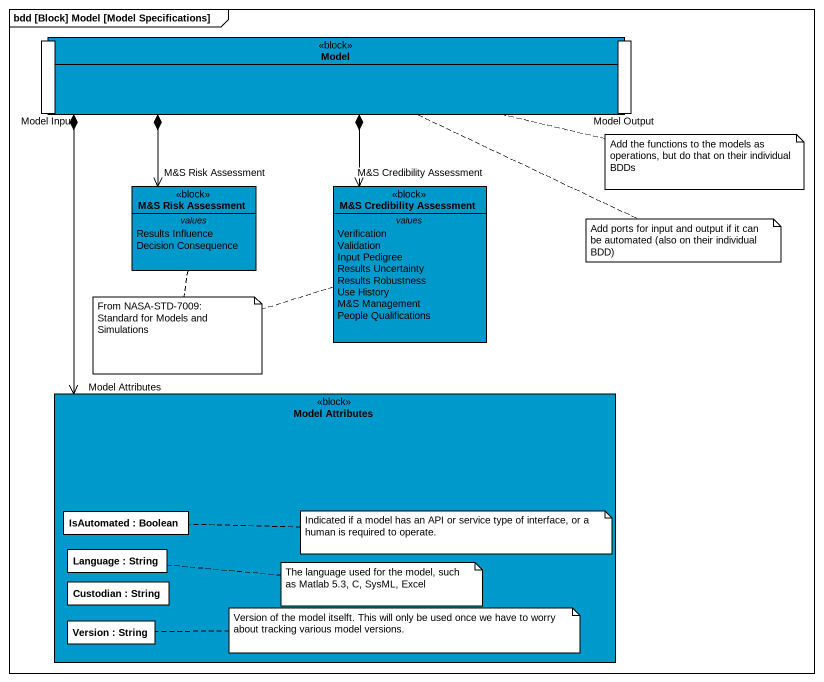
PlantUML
@startuml
mainframe bdd [Block] Model [Model Specifications]
allowmixing
hide circle
hide empty members
rectangle Model <<block>> #0099CC {
  port "Model Input" as Model_Input
  port "Model Output" as Model_Output
}
class "M&S Risk Assessment" as M_S_Risk_Assessment <<block>> #0099CC {
  -- values --
  Results Influence
  Decision Consequence
}
class "M&S Credibility Assessment" as M_S_Credibility_Assessment <<block>> #0099CC {
  -- values --
  Verification
  Validation
  Input Pedigree
  Results Uncertainty
  Results Robustness
  Use History
  M&S Management
  People Qualifications
}
rectangle "Model Attributes" as Model_Attributes <<block>> #0099CC {
  rectangle "IsAutomated : Boolean" as IsAutomated
  rectangle "Language : String" as Language
  rectangle "Custodian : String" as Custodian
  rectangle "Version : String" as Version
}
Model *--> "M&S Risk Assessment" M_S_Risk_Assessment
Model *--> "M&S Credibility Assessment" M_S_Credibility_Assessment
Model *--> "Model Attributes" Model_Attributes
note right of Model : Add the functions to the models as operations, but do that on their individual BDDs
note right of Model : Add ports for input and output if it can be automated (also on their individual BDD)
note as N3
  From NASA-STD-7009:
  Standard for Models and Simulations
end note
N3 .. M_S_Credibility_Assessment
N3 .. M_S_Risk_Assessment
note right of IsAutomated : Indicated if a model has an API or service type of interface, or a human is required to operate.
note right of Language : The language used for the model, such as Matlab 5.3, C, SysML, Excel
note right of Version : Version of the model itselft. This will only be used once we have to worry about tracking various model versions.
@enduml
